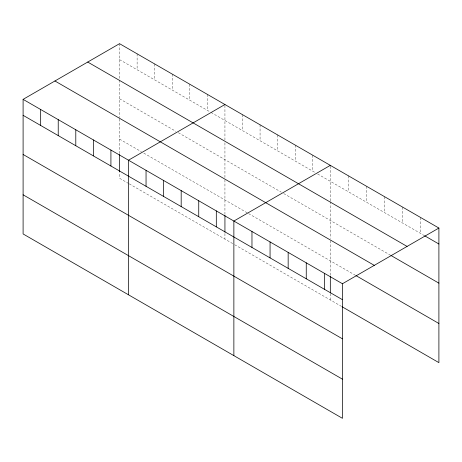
<?xml version="1.0" encoding="UTF-8"?>
<svg xmlns="http://www.w3.org/2000/svg" width="462" height="462" viewBox="0 0 462 462"><rect width="100%" height="100%" fill="white"/><g stroke="black" fill="none" stroke-linecap="round" stroke-linejoin="round"><path stroke-width="0.35" stroke-dasharray="2.31 1.73" d="M224.936 140.05L224.936 104.516M330.324 200.889L330.324 165.361M119.548 59.627L210.401 112.081M211.007 112.433L315.182 172.574M317.602 173.972L423.925 235.36M119.548 98.781L175.878 131.3M178.303 132.698L281.266 192.14M283.685 193.543L390.228 255.053M119.548 139.114L141.355 151.703M143.78 153.101L247.95 213.248M248.556 213.594L355.284 275.213M128.638 183.512L119.548 178.263L119.548 172.673M129.245 183.859L234.02 244.352M234.627 244.704L341.551 306.439M420.801 217.602L420.801 233.558M402.708 207.155L402.708 223.106M384.609 196.708L384.609 212.659M366.516 186.255L366.516 202.212M348.417 175.808L348.417 191.765M330.324 201.588L330.324 238.473M330.324 240.633L330.324 275.485M330.324 293.659L330.324 299.954M312.757 155.22L312.757 171.177M295.195 145.08L295.195 161.036M277.627 134.939L277.627 150.895M260.066 124.798L260.066 140.754M242.498 114.657L242.498 130.613M224.936 142.845L224.936 177.627M224.936 179.793L224.936 214.639M224.936 233.518L224.936 239.108M207.374 94.381L207.374 110.331M189.807 84.24L189.807 100.19M172.245 74.099L172.245 90.05M154.678 63.958L154.678 79.909M137.116 53.817L137.116 69.768M119.548 43.676L119.548 117.504M119.548 118.948L119.548 154.493"/><path stroke-width="0.69" d="M23.1 99.359L342.452 283.737L342.452 418.324L23.1 233.951L23.1 99.359L119.548 43.676L438.9 228.049L438.9 362.641L342.18 306.797M224.936 104.516L128.488 160.204L128.488 294.796M330.324 165.361L233.87 221.05L233.87 355.636M342.452 283.737L438.9 228.049M424.549 235.718L438.9 244.005M87.722 62.052L407.074 246.425M390.852 255.411L438.9 283.154M54.926 80.983L374.278 265.361M355.907 275.571L438.9 323.492M23.1 115.315L342.452 299.688M23.1 154.464L342.452 338.837M23.1 194.802L342.452 379.175M330.324 276.184L330.324 292.96M324.353 273.285L324.353 289.241M306.254 262.838L306.254 278.794M288.161 252.391L288.161 268.347M270.062 241.944L270.062 257.9M251.969 231.497L251.969 247.453M224.936 215.338L224.936 232.115M216.308 210.909L216.308 226.859M198.741 200.768L198.741 216.718M181.179 190.627L181.179 206.583M163.612 180.486L163.612 196.442M146.05 170.345L146.05 186.302M119.548 154.493L119.548 171.974M110.92 150.063L110.92 166.02M93.359 139.922L93.359 155.879M75.791 129.782L75.791 145.738M58.229 119.641L58.229 135.597M40.662 109.5L40.662 125.456"/></g></svg>
